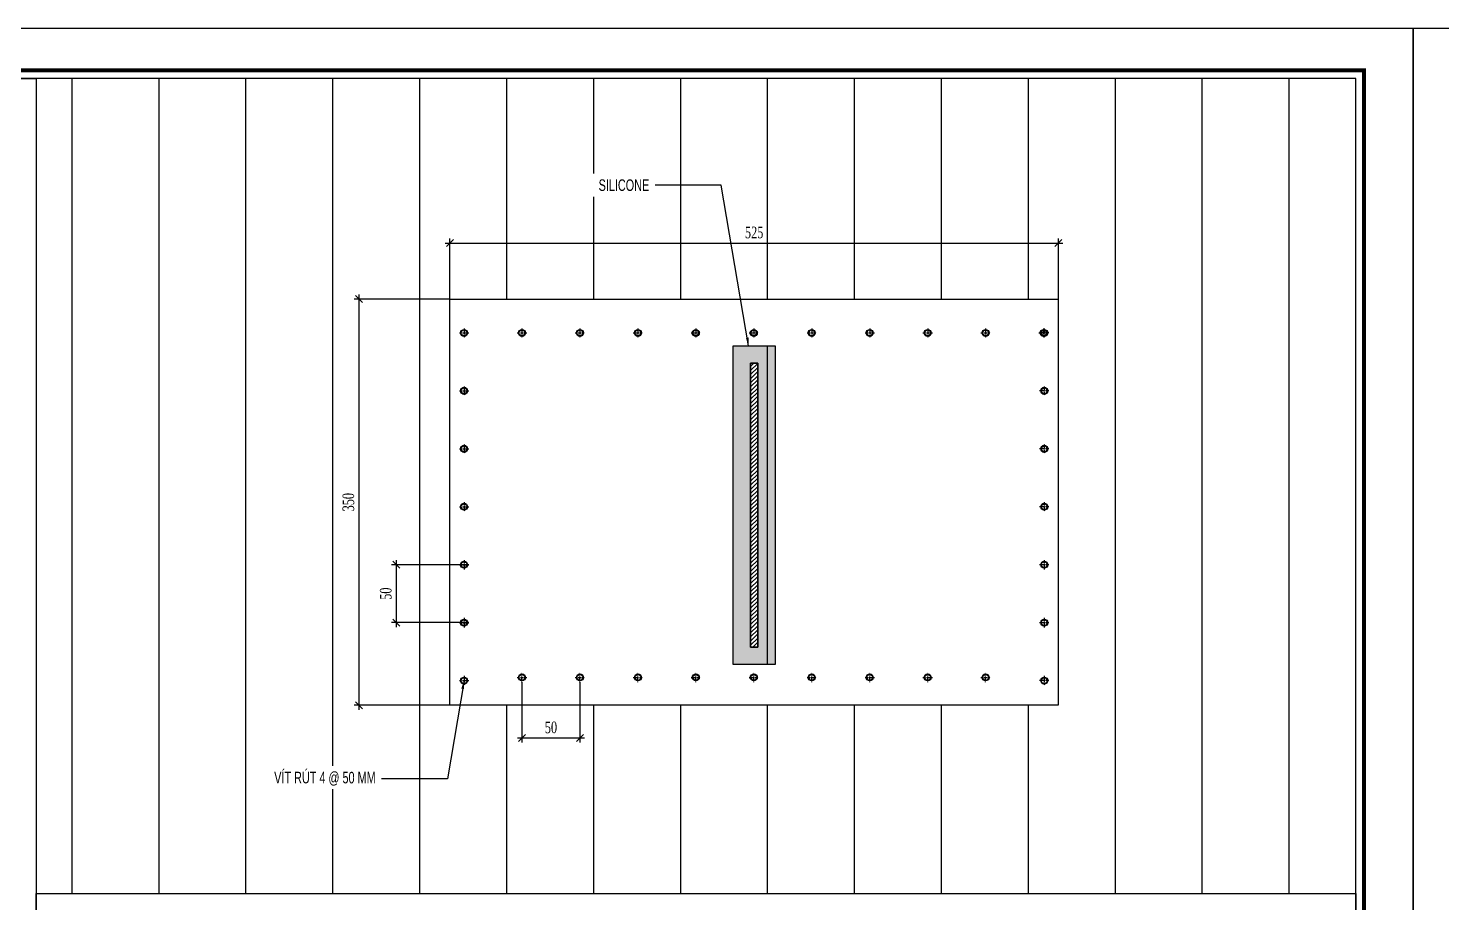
# Model space of a CAD drawing. Header units: inches. Extents: x 315041 to 662841, y -45540 to -35018.
# Drawn here: x 332280.8 to 332585.6, y -37407.5 to -37218.9 of the extents above; entities that cross this region are included whole.
import ezdxf

# ---------------------------------------------------------------- set-up
doc = ezdxf.new("R2010")
doc.units = ezdxf.units.IN
doc.header["$MEASUREMENT"] = 0
doc.linetypes.add('DD3', pattern=[0.2, 0.1, -0.1])
for name, color, linetype in [('2', 2, 'Continuous'), ('3', 3, 'Continuous'), ('7', 7, 'Continuous'), ('8', 8, 'Continuous'), ('BAO KHUNG', 31, 'Continuous')]:
    doc.layers.add(name, color=color, linetype=linetype)
doc.styles.add('ST1', font='times.ttf', dxfattribs={"width": 0.7})
doc.styles.add('ST1H', font='vnshxh.shx', dxfattribs={"width": 0.7})
doc.dimstyles.new('3', dxfattribs={"dimtxt": 3.5, "dimasz": 1.8, "dimexe": 1, "dimexo": 0, "dimgap": 1, "dimtad": 1, "dimdec": 0, "dimlfac": 3, "dimzin": 0, "dimdsep": 46, "dimtxsty": 'ST1H', "dimblk": 'OBLIQUE', "dimcen": 1, "dimdle": 1, "dimclrd": 8, "dimclre": 8, "dimclrt": 3, "dimadec": 0, "dimazin": 0, "dimtfac": 1, "dimtdec": 0, "dimtix": 1, "dimtofl": 0, "dimtmove": 1, "dimatfit": 3, "dimfxl": 0.18, "dimtolj": 1, "dimtzin": 0, "dimlwd": -1, "dimlwe": -1, "dimarcsym": 1})
doc.dimstyles.new('4', dxfattribs={"dimtxt": 2.5, "dimasz": 1.5, "dimexe": 1, "dimexo": 0, "dimgap": 1, "dimtad": 1, "dimdec": 0, "dimlfac": 4, "dimzin": 0, "dimdsep": 46, "dimtxsty": 'ST1', "dimblk": 'OBLIQUE', "dimcen": 1, "dimdle": 1, "dimclrd": 8, "dimclre": 8, "dimclrt": 3, "dimadec": 0, "dimazin": 0, "dimtfac": 1, "dimtdec": 0, "dimtix": 1, "dimtmove": 0, "dimatfit": 3, "dimfxl": 0.18, "dimtfill": 1, "dimtolj": 1, "dimtzin": 0, "dimlwd": -1, "dimlwe": -1, "dimarcsym": 1})

# ---------------------------------------------------------------- blocks, each defined once
blk = doc.blocks.new('A$C75D82031')
at = {"layer": '2', "color": 157, "linetype": 'Continuous'}
blk.add_lwpolyline([(0, 420), (594, 420), (594, 0), (0, 0)], close=True, dxfattribs=at)
at = {"layer": '7', "color": 147, "linetype": 'Continuous'}
blk.add_lwpolyline([(12.33, 57.61), (581.67, 57.61), (581.67, 409.19), (12.33, 409.19)], close=True, dxfattribs=at)
at = {"layer": 'BAO KHUNG', "color": 167, "linetype": 'Continuous', "const_width": 0.871}
blk.add_lwpolyline([(10.59, 9.07), (583.41, 9.07), (583.41, 410.93), (10.59, 410.93)], close=True, dxfattribs=at)
blk = doc.blocks.new('_Oblique')
at = {"color": 0, "linetype": 'ByBlock', "lineweight": -2}
blk.add_line((-0.5, -0.5), (0.5, 0.5), dxfattribs=at)
blk = doc.blocks.new('*D566')
at = {"color": 8, "linetype": 'Continuous', "transparency": 16777216}
for p, q in [((332370.7, -37265.24), (332503.92, -37265.24)), ((332371.7, -37277.33), (332371.7, -37264.24)), ((332502.92, -37277.33), (332502.92, -37264.24))]:
    blk.add_line(p, q, dxfattribs=at)
at = {"layer": 'Defpoints', "color": 0, "transparency": 16777216}
for p in [(332502.92, -37265.24), (332371.7, -37277.33), (332502.92, -37277.33)]:
    blk.add_point(p, dxfattribs=at)
at = {"color": 8, "transparency": 16777216, "xscale": 1.5, "yscale": 1.5, "zscale": 1.5, "rotation": 180}
blk.add_blockref('_Oblique', (332371.7, -37265.24), dxfattribs=at)
at = {"color": 8, "transparency": 16777216, "xscale": 1.5, "yscale": 1.5, "zscale": 1.5}
blk.add_blockref('_Oblique', (332502.92, -37265.24), dxfattribs=at)
at = {"color": 3, "transparency": 16777216, "insert": (332437.31, -37262.97), "char_height": 2.5, "attachment_point": 5, "style": 'ST1', "bg_fill": 3, "box_fill_scale": 1.25, "bg_fill_color": 256, "bg_fill_true_color": 13158600, "bg_fill_transparency": 8375964}
blk.add_mtext('\\A1;525', dxfattribs=at)
blk = doc.blocks.new('*D567')
at = {"color": 8, "linetype": 'Continuous', "transparency": 16777216}
for p, q in [((332371.7, -37277.33), (332351.07, -37277.33)), ((332352.07, -37276.33), (332352.07, -37365.92)), ((332371.7, -37364.92), (332351.07, -37364.92))]:
    blk.add_line(p, q, dxfattribs=at)
at = {"layer": 'Defpoints', "color": 0, "transparency": 16777216}
for p in [(332371.7, -37277.33), (332352.07, -37364.92), (332371.7, -37364.92)]:
    blk.add_point(p, dxfattribs=at)
at = {"color": 8, "transparency": 16777216, "xscale": 1.5, "yscale": 1.5, "zscale": 1.5}
for p, rotation in [((332352.07, -37277.33), 90), ((332352.07, -37364.92), 270)]:
    blk.add_blockref('_Oblique', p, dxfattribs=dict(at, rotation=rotation))
at = {"color": 3, "transparency": 16777216, "insert": (332349.8, -37321.13), "char_height": 2.5, "attachment_point": 5, "rotation": 90, "style": 'ST1', "bg_fill": 3, "box_fill_scale": 1.25, "bg_fill_color": 256, "bg_fill_true_color": 13158600, "bg_fill_transparency": 8377964}
blk.add_mtext('\\A1;350', dxfattribs=at)
blk = doc.blocks.new('*D568')
at = {"color": 8, "linetype": 'Continuous', "transparency": 16777216}
for p, q in [((332387.24, -37359.95), (332387.24, -37372.99)), ((332399.74, -37359.95), (332399.74, -37372.99)), ((332386.24, -37371.99), (332400.74, -37371.99))]:
    blk.add_line(p, q, dxfattribs=at)
at = {"layer": 'Defpoints', "color": 0, "transparency": 16777216}
for p in [(332387.24, -37359.95), (332399.74, -37359.95), (332399.74, -37371.99)]:
    blk.add_point(p, dxfattribs=at)
at = {"color": 8, "transparency": 16777216, "xscale": 1.5, "yscale": 1.5, "zscale": 1.5, "rotation": 180}
blk.add_blockref('_Oblique', (332387.24, -37371.99), dxfattribs=at)
at = {"color": 8, "transparency": 16777216, "xscale": 1.5, "yscale": 1.5, "zscale": 1.5}
blk.add_blockref('_Oblique', (332399.74, -37371.99), dxfattribs=at)
at = {"color": 3, "transparency": 16777216, "insert": (332393.49, -37369.72), "char_height": 2.5, "attachment_point": 5, "style": 'ST1', "bg_fill": 3, "box_fill_scale": 1.25, "bg_fill_color": 256, "bg_fill_true_color": 13158600, "bg_fill_transparency": 2}
blk.add_mtext('\\A1;50', dxfattribs=at)
blk = doc.blocks.new('*D569')
at = {"color": 8, "linetype": 'Continuous', "transparency": 16777216}
for p, q in [((332375.75, -37334.62), (332359.13, -37334.62)), ((332360.13, -37333.62), (332360.13, -37348.12)), ((332375.75, -37347.12), (332359.13, -37347.12))]:
    blk.add_line(p, q, dxfattribs=at)
at = {"layer": 'Defpoints', "color": 0, "transparency": 16777216}
for p in [(332375.75, -37334.62), (332360.13, -37347.12), (332375.75, -37347.12)]:
    blk.add_point(p, dxfattribs=at)
at = {"color": 8, "transparency": 16777216, "xscale": 1.5, "yscale": 1.5, "zscale": 1.5}
for p, rotation in [((332360.13, -37334.62), 90), ((332360.13, -37347.12), 270)]:
    blk.add_blockref('_Oblique', p, dxfattribs=dict(at, rotation=rotation))
at = {"color": 3, "transparency": 16777216, "insert": (332357.86, -37340.87), "char_height": 2.5, "attachment_point": 5, "rotation": 90, "style": 'ST1', "bg_fill": 3, "box_fill_scale": 1.25, "bg_fill_color": 256, "bg_fill_true_color": 13158600, "bg_fill_transparency": 0}
blk.add_mtext('\\A1;50', dxfattribs=at)

msp = doc.modelspace()

# ---------------------------------------------------------------- hatches: boundary and pattern name
h = msp.add_hatch()
h.set_pattern_fill('ANSI31', color=3, scale=150, angle=45, style=0)
h.set_pattern_definition([(90, (6677.7, 466.414), (-18.75, 4e-15), [])])
h.paths.add_polyline_path([(332567.1113, -37229.7343), (332282.4423, -37229.7343), (332282.4423, -37405.5242), (332567.1113, -37405.5242)])
h.paths.add_polyline_path([(332502.9159, -37364.9177), (332371.7043, -37364.9177), (332371.7043, -37277.3344), (332502.9159, -37277.3344)], flags=16)
h.paths.add_polyline_path([(332499.1328, -37309.6221, -1), (332500.6328, -37309.6221, -1)], flags=0)
h.paths.add_polyline_path([(332499.1328, -37322.1221, -1), (332500.6328, -37322.1221, -1)], flags=0)
h.paths.add_polyline_path([(332499.1328, -37297.1221, -1), (332500.6328, -37297.1221, -1)], flags=0)
h.paths.add_polyline_path([(332499.1328, -37334.6221, -1), (332500.6328, -37334.6221, -1)], flags=0)
h.paths.add_polyline_path([(332499.8101, -37285.3685, -0.4429553), (332498.9874, -37284.6221, -0.4429553), (332499.8101, -37283.8756, -0.4429553), (332500.6328, -37284.6221, -0.4429553)], flags=0)
h.paths.add_polyline_path([(332499.8101, -37285.2428, -0.44880127), (332499.1124, -37284.6221, -0.44880127), (332499.8101, -37284.0013, -0.44880127), (332500.5078, -37284.6221, -0.44880127)], flags=0)
h.paths.add_polyline_path([(332500.6328, -37347.1221, -1), (332499.1328, -37347.1221, -1)], flags=0)
h.paths.add_polyline_path([(332486.4874, -37284.6221, -1), (332487.9874, -37284.6221, -1)], flags=0)
h.paths.add_polyline_path([(332500.6328, -37359.6221, -1), (332499.1328, -37359.6221, -1)], flags=0)
h.paths.add_polyline_path([(332473.9874, -37284.6221, -1), (332475.4874, -37284.6221, -1)], flags=0)
h.paths.add_polyline_path([(332486.4874, -37358.937, -1), (332487.9874, -37358.937, -1)], flags=0)
h.paths.add_polyline_path([(332461.4874, -37284.6221, -1), (332462.9874, -37284.6221, -1)], flags=0)
h.paths.add_polyline_path([(332473.9874, -37358.937, -1), (332475.4874, -37358.937, -1)], flags=0)
h.paths.add_polyline_path([(332461.4874, -37358.937, -1), (332462.9874, -37358.937, -1)], flags=0)
h.paths.add_polyline_path([(332448.9874, -37284.6221, -1), (332450.4874, -37284.6221, -1)], flags=0)
h.paths.add_polyline_path([(332441.8252, -37356.1255), (332432.795, -37356.1255), (332432.795, -37287.4336), (332441.8252, -37287.4336)], flags=0)
h.paths.add_polyline_path([(332438.0752, -37352.3755), (332436.545, -37352.3755), (332436.545, -37291.1836), (332438.0752, -37291.1836)], flags=0)
h.paths.add_polyline_path([(332448.9874, -37358.937, -1), (332450.4874, -37358.937, -1)], flags=0)
h.paths.add_polyline_path([(332436.4874, -37284.6221, -1), (332437.9874, -37284.6221, -1)], flags=0)
h.paths.add_polyline_path([(332436.4874, -37358.937, -1), (332437.9874, -37358.937, -1)], flags=0)
h.paths.add_polyline_path([(332423.9874, -37284.6221, -1), (332425.4874, -37284.6221, -1)], flags=0)
h.paths.add_polyline_path([(332423.9874, -37358.937, -1), (332425.4874, -37358.937, -1)], flags=0)
h.paths.add_polyline_path([(332411.4874, -37284.6221, -1), (332412.9874, -37284.6221, -1)], flags=0)
h.paths.add_polyline_path([(332411.4874, -37358.937, -1), (332412.9874, -37358.937, -1)], flags=0)
h.paths.add_polyline_path([(332398.9874, -37284.6221, -1), (332400.4874, -37284.6221, -1)], flags=0)
h.paths.add_polyline_path([(332398.9874, -37358.937, -1), (332400.4874, -37358.937, -1)], flags=0)
h.paths.add_polyline_path([(332386.4874, -37284.6221, -1), (332387.9874, -37284.6221, -1)], flags=0)
h.paths.add_polyline_path([(332386.4874, -37358.937, -1), (332387.9874, -37358.937, -1)], flags=0)
h.paths.add_polyline_path([(332373.9874, -37309.6221, -1), (332375.4874, -37309.6221, -1)], flags=0)
h.paths.add_polyline_path([(332373.9874, -37322.1221, -1), (332375.4874, -37322.1221, -1)], flags=0)
h.paths.add_polyline_path([(332373.9874, -37297.1221, -1), (332375.4874, -37297.1221, -1)], flags=0)
h.paths.add_polyline_path([(332373.9874, -37334.6221, -1), (332375.4874, -37334.6221, -1)], flags=0)
h.paths.add_polyline_path([(332373.9874, -37284.6221, -1), (332375.4874, -37284.6221, -1)], flags=0)
h.paths.add_polyline_path([(332373.9874, -37347.1221, -1), (332375.4874, -37347.1221, -1)], flags=0)
h.paths.add_polyline_path([(332373.9874, -37359.6221, -1), (332375.4874, -37359.6221, -1)], flags=0)
h.paths.add_polyline_path([(332434.8941, -37261.0731), (332439.7261, -37261.0731), (332439.7261, -37264.8664), (332434.8941, -37264.8664)], flags=24)
h.paths.add_polyline_path([(332347.9022, -37323.5906), (332347.9022, -37318.6615), (332351.6954, -37318.6615), (332351.6954, -37323.5906)], flags=24)
at = {"true_color": 0x2cc9bc}
h = msp.add_hatch(color=132, dxfattribs=at)
h.paths.add_polyline_path([(332441.8252, -37287.4336), (332432.795, -37287.4336), (332432.795, -37356.1255), (332441.8252, -37356.1255)])
h.paths.add_polyline_path([(332438.0752, -37291.1836), (332438.0752, -37352.3755), (332436.545, -37352.3755), (332436.545, -37291.1836)], flags=16)
at = {"true_color": 0xf2ee0d}
h = msp.add_hatch(dxfattribs=at)
h.set_pattern_fill('ANSI31', color=2, scale=5, style=0)
h.set_pattern_definition([(45, (6678.3473, 641.4725), (-0.4419417382, 0.4419417382), [])])
h.paths.add_polyline_path([(332436.545, -37352.3755), (332438.0752, -37352.3755), (332438.0752, -37291.1836), (332436.545, -37291.1836)])

# ---------------------------------------------------------------- linework, layer by layer
at = {"color": 8, "linetype": 'DD3'}
for p, q in [((332374.7374, -37283.6099), (332374.7374, -37285.6342)), ((332387.2374, -37283.6099), (332387.2374, -37285.6342)), ((332399.7374, -37283.6099), (332399.7374, -37285.6342)), ((332412.2374, -37283.6099), (332412.2374, -37285.6342)), ((332424.7374, -37283.6099), (332424.7374, -37285.6342)), ((332437.2374, -37283.6099), (332437.2374, -37285.6342)), ((332449.7374, -37283.6099), (332449.7374, -37285.6342)), ((332462.2374, -37283.6099), (332462.2374, -37285.6342)), ((332474.7374, -37283.6099), (332474.7374, -37285.6342)), ((332487.2374, -37283.6099), (332487.2374, -37285.6342)), ((332499.7374, -37283.6099), (332499.7374, -37285.6342)), ((332499.8828, -37283.6099), (332499.8828, -37285.6342)), ((332373.7252, -37284.6221), (332375.7495, -37284.6221)), ((332386.2252, -37284.6221), (332388.2495, -37284.6221)), ((332398.7252, -37284.6221), (332400.7495, -37284.6221)), ((332411.2252, -37284.6221), (332413.2495, -37284.6221)), ((332423.7252, -37284.6221), (332425.7495, -37284.6221)), ((332436.2252, -37284.6221), (332438.2495, -37284.6221)), ((332448.7252, -37284.6221), (332450.7495, -37284.6221)), ((332461.2252, -37284.6221), (332463.2495, -37284.6221)), ((332473.7252, -37284.6221), (332475.7495, -37284.6221)), ((332486.2252, -37284.6221), (332488.2495, -37284.6221)), ((332498.7252, -37284.6221), (332500.7495, -37284.6221)), ((332500.8949, -37284.6221), (332498.8707, -37284.6221)), ((332373.7252, -37297.1221), (332375.7495, -37297.1221)), ((332374.7374, -37296.1099), (332374.7374, -37298.1342)), ((332500.8949, -37297.1221), (332498.8707, -37297.1221)), ((332499.8828, -37296.1099), (332499.8828, -37298.1342)), ((332373.7252, -37309.6221), (332375.7495, -37309.6221)), ((332374.7374, -37308.6099), (332374.7374, -37310.6342)), ((332500.8949, -37309.6221), (332498.8707, -37309.6221)), ((332499.8828, -37308.6099), (332499.8828, -37310.6342)), ((332373.7252, -37322.1221), (332375.7495, -37322.1221)), ((332374.7374, -37321.1099), (332374.7374, -37323.1342)), ((332500.8949, -37322.1221), (332498.8707, -37322.1221)), ((332499.8828, -37321.1099), (332499.8828, -37323.1342)), ((332373.7252, -37334.6221), (332375.7495, -37334.6221)), ((332374.7374, -37333.6099), (332374.7374, -37335.6342)), ((332500.8949, -37334.6221), (332498.8707, -37334.6221)), ((332499.8828, -37333.6099), (332499.8828, -37335.6342)), ((332373.7252, -37347.1221), (332375.7495, -37347.1221)), ((332374.7374, -37346.1099), (332374.7374, -37348.1342)), ((332500.8949, -37347.1221), (332498.8707, -37347.1221)), ((332499.8828, -37346.1099), (332499.8828, -37348.1342)), ((332373.7252, -37359.6221), (332375.7495, -37359.6221)), ((332374.7374, -37358.6099), (332374.7374, -37360.6342)), ((332386.2252, -37358.937), (332388.2495, -37358.937)), ((332387.2374, -37359.9491), (332387.2374, -37357.9248)), ((332398.7252, -37358.937), (332400.7495, -37358.937)), ((332399.7374, -37359.9491), (332399.7374, -37357.9248)), ((332411.2252, -37358.937), (332413.2495, -37358.937)), ((332412.2374, -37359.9491), (332412.2374, -37357.9248)), ((332423.7252, -37358.937), (332425.7495, -37358.937)), ((332424.7374, -37359.9491), (332424.7374, -37357.9248)), ((332436.2252, -37358.937), (332438.2495, -37358.937)), ((332437.2374, -37359.9491), (332437.2374, -37357.9248)), ((332448.7252, -37358.937), (332450.7495, -37358.937)), ((332449.7374, -37359.9491), (332449.7374, -37357.9248)), ((332461.2252, -37358.937), (332463.2495, -37358.937)), ((332462.2374, -37359.9491), (332462.2374, -37357.9248)), ((332473.7252, -37358.937), (332475.7495, -37358.937)), ((332474.7374, -37359.9491), (332474.7374, -37357.9248)), ((332486.2252, -37358.937), (332488.2495, -37358.937)), ((332487.2374, -37359.9491), (332487.2374, -37357.9248)), ((332500.8949, -37359.6221), (332498.8707, -37359.6221)), ((332499.8828, -37358.6099), (332499.8828, -37360.6342))]:
    msp.add_line(p, q, dxfattribs=at)
at = {"color": 8}
for points in [[(331997.7734, -37229.7343), (332282.4423, -37229.7343), (332282.4423, -37581.3141), (331997.7734, -37581.3141)], [(332371.7043, -37277.3344), (332502.9159, -37277.3344), (332502.9159, -37364.9177), (332371.7043, -37364.9177)], [(332282.4423, -37405.5242), (332567.1113, -37405.5242), (332567.1113, -37581.3141), (332282.4423, -37581.3141)]]:
    msp.add_lwpolyline(points, close=True, dxfattribs=at)
at = {"color": 132, "true_color": 0x2cc9bc}
msp.add_lwpolyline([(332432.795, -37287.4336), (332441.8252, -37287.4336), (332441.8252, -37356.1255), (332432.795, -37356.1255)], close=True, dxfattribs=at)
at = {"color": 2, "true_color": 0xf2ee0d}
msp.add_lwpolyline([(332436.545, -37291.1836), (332438.0752, -37291.1836), (332438.0752, -37352.3755), (332436.545, -37352.3755)], close=True, dxfattribs=at)
at = {"color": 8}
for centre, radius in [((332374.7374, -37284.6221), 0.75), ((332374.7374, -37284.6221), 0.625), ((332387.2374, -37284.6221), 0.75), ((332387.2374, -37284.6221), 0.625), ((332399.7374, -37284.6221), 0.75), ((332399.7374, -37284.6221), 0.625), ((332412.2374, -37284.6221), 0.75), ((332412.2374, -37284.6221), 0.625), ((332424.7374, -37284.6221), 0.75), ((332424.7374, -37284.6221), 0.625), ((332437.2374, -37284.6221), 0.75), ((332437.2374, -37284.6221), 0.625), ((332449.7374, -37284.6221), 0.75), ((332449.7374, -37284.6221), 0.625), ((332462.2374, -37284.6221), 0.75), ((332462.2374, -37284.6221), 0.625), ((332474.7374, -37284.6221), 0.75), ((332474.7374, -37284.6221), 0.625), ((332487.2374, -37284.6221), 0.75), ((332487.2374, -37284.6221), 0.625), ((332499.7374, -37284.6221), 0.75), ((332499.7374, -37284.6221), 0.625), ((332499.8828, -37284.6221), 0.75), ((332499.8828, -37284.6221), 0.625), ((332374.7374, -37297.1221), 0.75), ((332374.7374, -37297.1221), 0.625), ((332499.8828, -37297.1221), 0.75), ((332499.8828, -37297.1221), 0.625), ((332374.7374, -37309.6221), 0.75), ((332374.7374, -37309.6221), 0.625), ((332499.8828, -37309.6221), 0.75), ((332499.8828, -37309.6221), 0.625), ((332374.7374, -37322.1221), 0.75), ((332374.7374, -37322.1221), 0.625), ((332499.8828, -37322.1221), 0.75), ((332499.8828, -37322.1221), 0.625), ((332374.7374, -37334.6221), 0.75), ((332374.7374, -37334.6221), 0.625), ((332499.8828, -37334.6221), 0.75), ((332499.8828, -37334.6221), 0.625), ((332374.7374, -37347.1221), 0.75), ((332374.7374, -37347.1221), 0.625), ((332499.8828, -37347.1221), 0.75), ((332499.8828, -37347.1221), 0.625), ((332374.7374, -37359.6221), 0.75), ((332374.7374, -37359.6221), 0.625), ((332387.2374, -37358.937), 0.75), ((332387.2374, -37358.937), 0.625), ((332399.7374, -37358.937), 0.75), ((332399.7374, -37358.937), 0.625), ((332412.2374, -37358.937), 0.75), ((332412.2374, -37358.937), 0.625), ((332424.7374, -37358.937), 0.75), ((332424.7374, -37358.937), 0.625), ((332437.2374, -37358.937), 0.75), ((332437.2374, -37358.937), 0.625), ((332449.7374, -37358.937), 0.75), ((332449.7374, -37358.937), 0.625), ((332462.2374, -37358.937), 0.75), ((332462.2374, -37358.937), 0.625), ((332474.7374, -37358.937), 0.75), ((332474.7374, -37358.937), 0.625), ((332487.2374, -37358.937), 0.75), ((332487.2374, -37358.937), 0.625), ((332499.8828, -37359.6221), 0.75), ((332499.8828, -37359.6221), 0.625)]:
    msp.add_circle(centre, radius, dxfattribs=at)
at = {"layer": '8', "color": 2}
msp.add_lwpolyline([(332436.545, -37352.3755), (332438.0752, -37352.3755), (332438.0752, -37291.1836), (332436.545, -37291.1836)], close=True, dxfattribs=at)

# ---------------------------------------------------------------- block references
at = {"color": 1}
for p in [(331985.4423, -37638.9242), (332579.4423, -37638.9242)]:
    msp.add_blockref('A$C75D82031', p, dxfattribs=at)

# ---------------------------------------------------------------- next in the draw order: dimensions: what is measured, and where the dimension line sits
at = {"color": 8}
for base, p1, p2, picture, middle in [((332502.9159, -37265.2414), (332371.7043, -37277.3344), (332502.9159, -37277.3344), '*D566', (332437.3101, -37262.9698)), ((332399.7374, -37371.9905), (332387.2374, -37359.9491), (332399.7374, -37359.9491), '*D568', (332393.4874, -37369.7189))]:
    dim = msp.add_linear_dim(base=base, p1=p1, p2=p2, dimstyle='4', dxfattribs=at)
    dim.commit()
    dim.dimension.update_dxf_attribs({"geometry": picture, "text_midpoint": middle})

# ---------------------------------------------------------------- next in the draw order: dimensions: what is measured, and where the dimension line sits
dim = msp.add_linear_dim(base=(332352.0704, -37364.9177), p1=(332371.7043, -37277.3344), p2=(332371.7043, -37364.9177), angle=90, dimstyle='4', dxfattribs=at)
dim.commit()
dim.dimension.update_dxf_attribs({"geometry": '*D567', "text_midpoint": (332349.7988, -37321.126)})

# ---------------------------------------------------------------- next in the draw order: leaders
at = {"color": 9}
msp.add_leader([(332436.1192, -37287.4336), (332430.1717, -37252.7796), (332414.6853, -37252.7796)], dimstyle='3', override={"dimgap": 1, "dimtad": 0}, dxfattribs=at)

# ---------------------------------------------------------------- next in the draw order: texts
at = {"layer": '3', "insert": (332414.6853, -37252.7796), "char_height": 2.5, "attachment_point": 6, "style": 'ST1H', "bg_fill": 2}
msp.add_mtext('\\A1;silicone', dxfattribs=at)

# ---------------------------------------------------------------- next in the draw order: dimensions: what is measured, and where the dimension line sits
at = {"color": 8}
dim = msp.add_linear_dim(base=(332360.1307, -37347.1221), p1=(332375.7495, -37334.6221), p2=(332375.7495, -37347.1221), angle=90, dimstyle='4', dxfattribs=at)
dim.commit()
dim.dimension.update_dxf_attribs({"geometry": '*D569', "text_midpoint": (332357.8591, -37340.8721)})

# ---------------------------------------------------------------- next in the draw order: leaders
at = {"color": 9}
msp.add_leader([(332374.7374, -37359.6221), (332371.1653, -37380.7819), (332355.6789, -37380.7819)], dimstyle='3', override={"dimgap": 1, "dimtad": 0}, dxfattribs=at)

# ---------------------------------------------------------------- next in the draw order: texts
at = {"layer": '3', "insert": (332355.6789, -37380.7819), "char_height": 2.5, "attachment_point": 6, "style": 'ST1H', "bg_fill": 2}
msp.add_mtext('\\A1;vÝt rót 4 @ 50 mm', dxfattribs=at)

doc.saveas('drawing.dxf')
